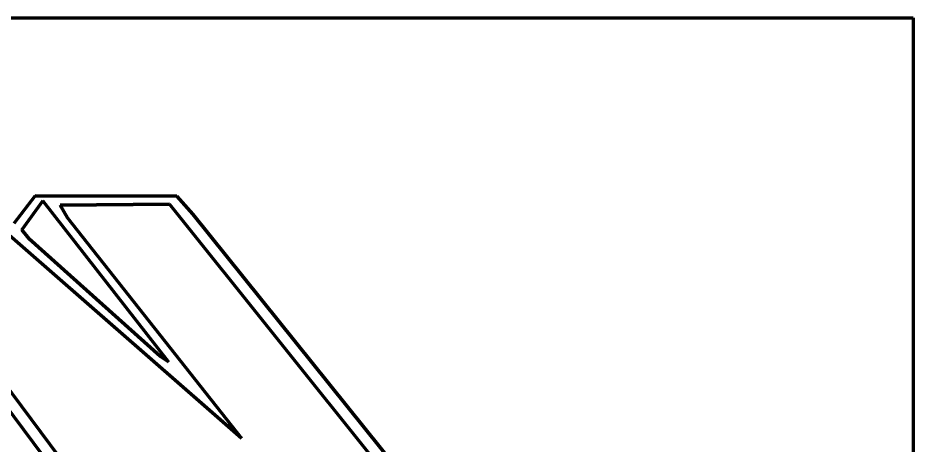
# Model space of a CAD drawing. Header units: millimetres. Extents: x 0 to 10.4, y 0 to 8.6.
# Drawn here: x 6.874 to 10.417, y 6.878 to 8.569 of the extents above; entities that cross this region are included whole.
import ezdxf

# ---------------------------------------------------------------- set-up
doc = ezdxf.new("R2010")
doc.units = ezdxf.units.MM
doc.layers.add('color#010101ff', color=7, linetype='CONTINUOUS', lineweight=100)
doc.layers.add('color#ffffffff', color=7, linetype='CONTINUOUS', lineweight=100)

msp = doc.modelspace()

# ---------------------------------------------------------------- linework, layer by layer
at = {"layer": 'color#010101ff'}
for p, q in [((6.8589, 7.7559), (6.9419, 7.8648)), ((6.9725, 7.8443), (6.8888, 7.7298)), ((6.9419, 7.8648), (7.5022, 7.8639)), ((7.4704, 7.2077), (6.9725, 7.8443)), ((7.4744, 7.8313), (7.0405, 7.8278)), ((9.2333, 5.635), (7.4744, 7.8313)), ((7.5022, 7.8639), (7.5657, 7.7919)), ((7.7593, 6.9053), (6.703, 7.8277)), ((7.0405, 7.8278), (7.0707, 7.778)), ((7.0707, 7.778), (7.7593, 6.9053)), ((7.5657, 7.7919), (9.1581, 5.8112)), ((6.8888, 7.7298), (6.9177, 7.6956)), ((6.9177, 7.6956), (7.4374, 7.2294)), ((6.4171, 7.6637), (8.0304, 5.4993)), ((7.9857, 5.4761), (6.3759, 7.6375)), ((7.4374, 7.2294), (7.4704, 7.2077))]:
    msp.add_line(p, q, dxfattribs=at)
at = {"layer": 'color#ffffffff'}
for p, q in [((0, 8.5694), (10.4167, 8.5694)), ((10.4167, 8.5694), (10.4167, 0)), ((6.9419, 7.8648), (6.8589, 7.7559)), ((6.8888, 7.7298), (6.9725, 7.8443)), ((7.5022, 7.8639), (6.9419, 7.8648)), ((6.9725, 7.8443), (7.4704, 7.2077)), ((7.0405, 7.8278), (7.4744, 7.8313)), ((7.4744, 7.8313), (9.2333, 5.635)), ((7.5657, 7.7919), (7.5022, 7.8639)), ((6.703, 7.8277), (7.7593, 6.9053)), ((7.0707, 7.778), (7.0405, 7.8278)), ((7.7593, 6.9053), (7.0707, 7.778)), ((9.1581, 5.8112), (7.5657, 7.7919)), ((6.9177, 7.6956), (6.8888, 7.7298)), ((7.4374, 7.2294), (6.9177, 7.6956)), ((8.0304, 5.4993), (6.4171, 7.6637)), ((6.3759, 7.6375), (7.9857, 5.4761)), ((7.4704, 7.2077), (7.4374, 7.2294))]:
    msp.add_line(p, q, dxfattribs=at)

doc.saveas('drawing.dxf')
